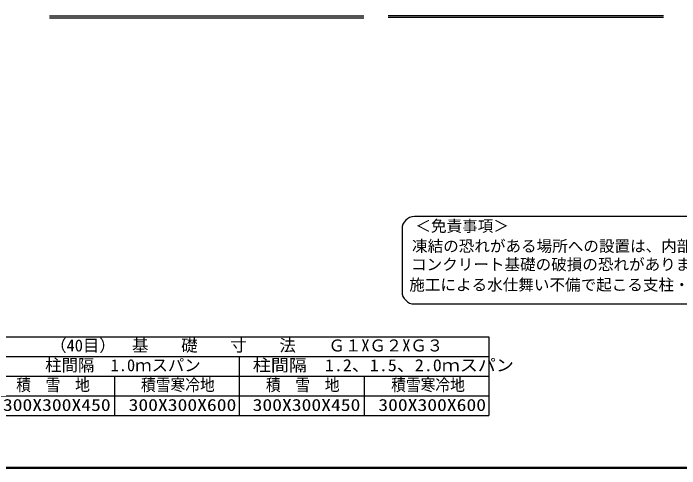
# Model space of a CAD drawing. Units: millimetres, scale not verified, with parts at other scales. Extents: x -4425 to 4425, y -3150 to 3150.
# Drawn here: x -55 to 2615, y -2925 to -1101 of the extents above; entities that cross this region are included whole.
import ezdxf
from ezdxf.enums import TextEntityAlignment as Align

# ---------------------------------------------------------------- set-up
doc = ezdxf.new("R2010")
doc.units = ezdxf.units.MM
doc.header["$LTSCALE"] = 20
for name, color, linetype, lineweight in [('0-0_1', 7, 'Continuous', 25), ('0-5_WAKU', 7, 'Continuous', 25), ('0-6_D-TTL-TXT', 2, 'Continuous', 25)]:
    doc.layers.add(name, color=color, linetype=linetype, lineweight=lineweight)
doc.styles.add('ＭＳ ゴシック', font='')
doc.styles.get('ＭＳ ゴシック').set_extended_font_data('MS Gothic')

msp = doc.modelspace()

# ---------------------------------------------------------------- linework, layer by layer
at = {"layer": '0-0_1'}
for p, q in [((90.17, -1111.94), (1349.15, -1111.94)), ((90.17, -1119.44), (1349.15, -1119.44)), ((1446.91, -1109.87), (2549.88, -1109.87)), ((1446.91, -1117.37), (2549.88, -1117.37))]:
    msp.add_line(p, q, dxfattribs=at)
at = {"layer": '0-0_1', "color": 2}
for p, q in [((-3591.15, -2396.39), (1850.6, -2396.39)), ((1850.6, -2396.39), (1850.6, -2712.18)), ((-150.66, -2475.34), (1850.6, -2475.34)), ((849.97, -2475.34), (849.97, -2712.18)), ((-150.66, -2554.28), (1850.6, -2554.28)), ((349.66, -2554.28), (349.66, -2712.18)), ((1350.29, -2554.28), (1350.29, -2712.18)), ((-3591.15, -2633.23), (1850.6, -2633.23)), ((-3591.15, -2712.18), (1850.6, -2712.18))]:
    msp.add_line(p, q, dxfattribs=at)
at = {"layer": '0-5_WAKU'}
msp.add_lwpolyline([(-4050.05, 2925), (4199.95, 2925), (4199.95, -2925), (-4050.05, -2925)], close=True, dxfattribs=at)
for points in [[(4197.95, 2923), (4197.95, -2923), (-4048.05, -2923)], [(4195.95, 2921), (4195.95, -2921), (-4046.05, -2921)]]:
    msp.add_lwpolyline(points, dxfattribs=at)
at = {"layer": '0-6_D-TTL-TXT'}
for p, q in [((3997.75, -1915.48), (1552.2, -1915.48)), ((1502.2, -1965.48), (1502.2, -2215.48)), ((1552.2, -2265.48), (3997.75, -2265.48))]:
    msp.add_line(p, q, dxfattribs=at)
for centre, start, end in [((1552.2, -1965.48), 90, 180), ((1552.2, -2215.48), 180, 270)]:
    msp.add_arc(centre, 50, start, end, dxfattribs=at)

# ---------------------------------------------------------------- texts
at = {"layer": '0-0_1', "style": 'ＭＳ ゴシック'}
for s, p in [('（40目）\u3000基\u3000\u3000礎\u3000\u3000寸\u3000\u3000法\u3000\u3000Ｇ１XＧ２XＧ３', (92.47, -2470.12)), ('柱間隔\u30001.0ｍスパン', (72.16, -2549.06))]:
    msp.add_text(s, height=48.11, dxfattribs=at).set_placement(p, align=Align.BOTTOM_LEFT)
for s, height, width, p in [('柱間隔\u30001.2、1.5、2.0ｍスパン', 48.11, 1.1, (904.45, -2549.06)), ('積\u3000雪\u3000地', 48.09, 0.9, (-43.83, -2628.01)), ('積雪寒冷地', 48.09, 0.9, (456.48, -2628.01)), ('積\u3000雪\u3000地', 48.09, 0.9, (956.8, -2628.01)), ('積雪寒冷地', 48.11, 0.9, (1458.78, -2628.01)), ('300X300X450', 48.09, 1.2, (-97.17, -2708.27)), ('300X300X600', 48.09, 1.2, (406.48, -2708.27)), ('300X300X450', 48.09, 1.2, (903.46, -2708.27)), ('300X300X600', 48.09, 1.2, (1407.11, -2708.27))]:
    msp.add_text(s, height=height, dxfattribs=dict(at, width=width)).set_placement(p, align=Align.BOTTOM_LEFT)
at = {"layer": '0-6_D-TTL-TXT', "color": 7, "style": 'ＭＳ ゴシック'}
for s, p in [('＜免責事項＞ \u3000\u3000', (1555.91, -1989.66)), ('凍結の恐れがある場所への設置は、内部に溜まった雨水等の凍結融解により支柱の破損や', (1542.38, -2070.16)), ('コンクリート基礎の破損の恐れがありますので施工時、水仕舞いを行ってください。', (1538.27, -2143.58)), ('施工による水仕舞い不備で起こる支柱・基礎の破損について当社は責任を負いかねます。 ', (1531.28, -2225.07))]:
    msp.add_text(s, height=45.75, dxfattribs=at).set_placement(p, align=Align.BOTTOM_LEFT)

doc.saveas('drawing.dxf')
